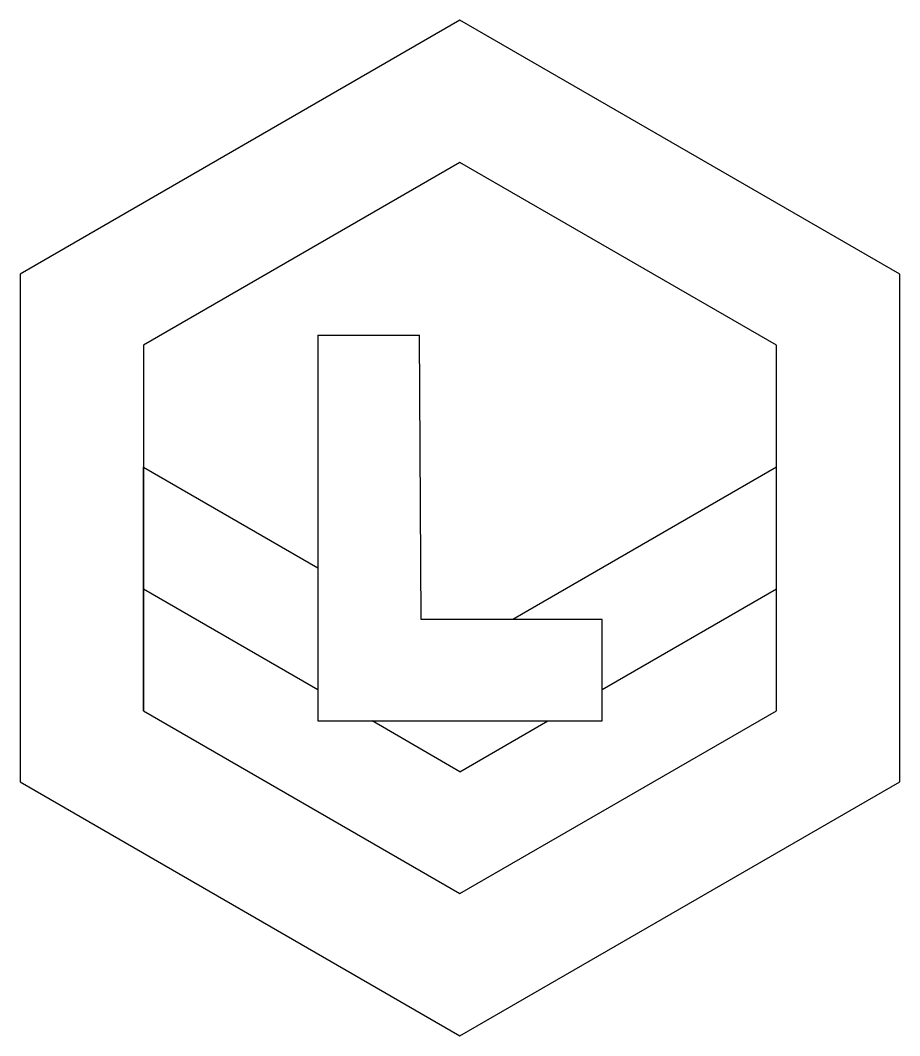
# Model space of a CAD drawing. Header units: millimetres. Extents: x 2270.9 to 2314.2, y 1442.3 to 1492.3.
import ezdxf

# ---------------------------------------------------------------- set-up
doc = ezdxf.new("R2010")
doc.units = ezdxf.units.MM

msp = doc.modelspace()

# ---------------------------------------------------------------- linework, layer by layer
for p, q in [((2285.509, 1476.826), (2285.509, 1457.826)), ((2285.509, 1476.826), (2290.509, 1476.826)), ((2290.597, 1462.826), (2290.509, 1476.826)), ((2276.921, 1464.326), (2276.921, 1470.326)), ((2276.921, 1470.326), (2285.509, 1465.368)), ((2308.098, 1470.326), (2295.108, 1462.826)), ((2308.098, 1464.326), (2308.098, 1470.326)), ((2276.921, 1458.326), (2276.921, 1464.326)), ((2276.921, 1464.326), (2285.509, 1459.368)), ((2299.509, 1459.368), (2308.098, 1464.326)), ((2308.098, 1458.326), (2308.098, 1464.326)), ((2299.509, 1462.826), (2290.597, 1462.826)), ((2299.509, 1457.826), (2299.509, 1462.826)), ((2285.509, 1457.826), (2299.509, 1457.826)), ((2292.509, 1455.326), (2288.179, 1457.826)), ((2292.509, 1455.326), (2296.84, 1457.826))]:
    msp.add_line(p, q)
for points in [[(2270.859, 1454.826), (2292.509, 1442.326), (2314.16, 1454.826), (2314.16, 1479.826), (2292.509, 1492.326), (2270.859, 1479.826)], [(2276.921, 1458.326), (2292.509, 1449.326), (2308.098, 1458.326), (2308.098, 1476.326), (2292.509, 1485.326), (2276.921, 1476.326)]]:
    msp.add_lwpolyline(points, close=True)

doc.saveas('drawing.dxf')
